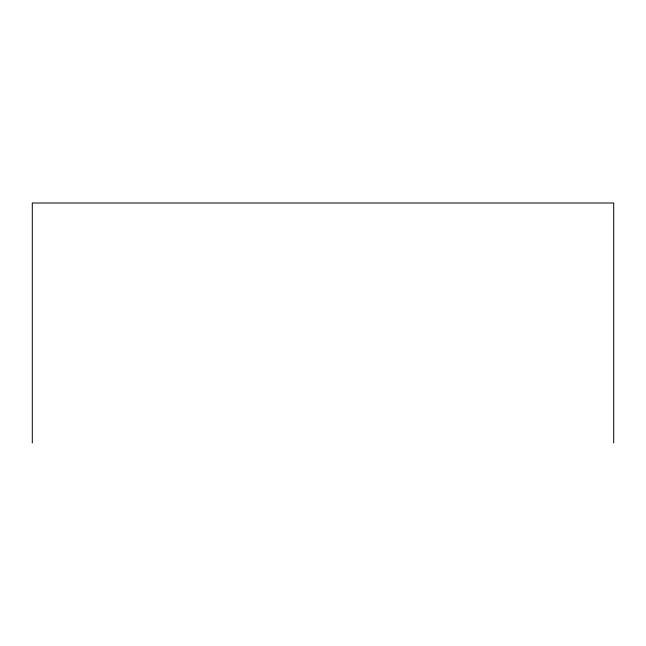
<?xml version="1.0" encoding="UTF-8"?>
<svg xmlns="http://www.w3.org/2000/svg" width="646" height="646" viewBox="0 0 646 646"><rect width="100%" height="100%" fill="white"/><g stroke="black" fill="none" stroke-linecap="round" stroke-linejoin="round"><path stroke-width="0.97" d="M613.7 442.995L613.7 203.006L32.3 203.006L32.3 442.995"/></g></svg>
